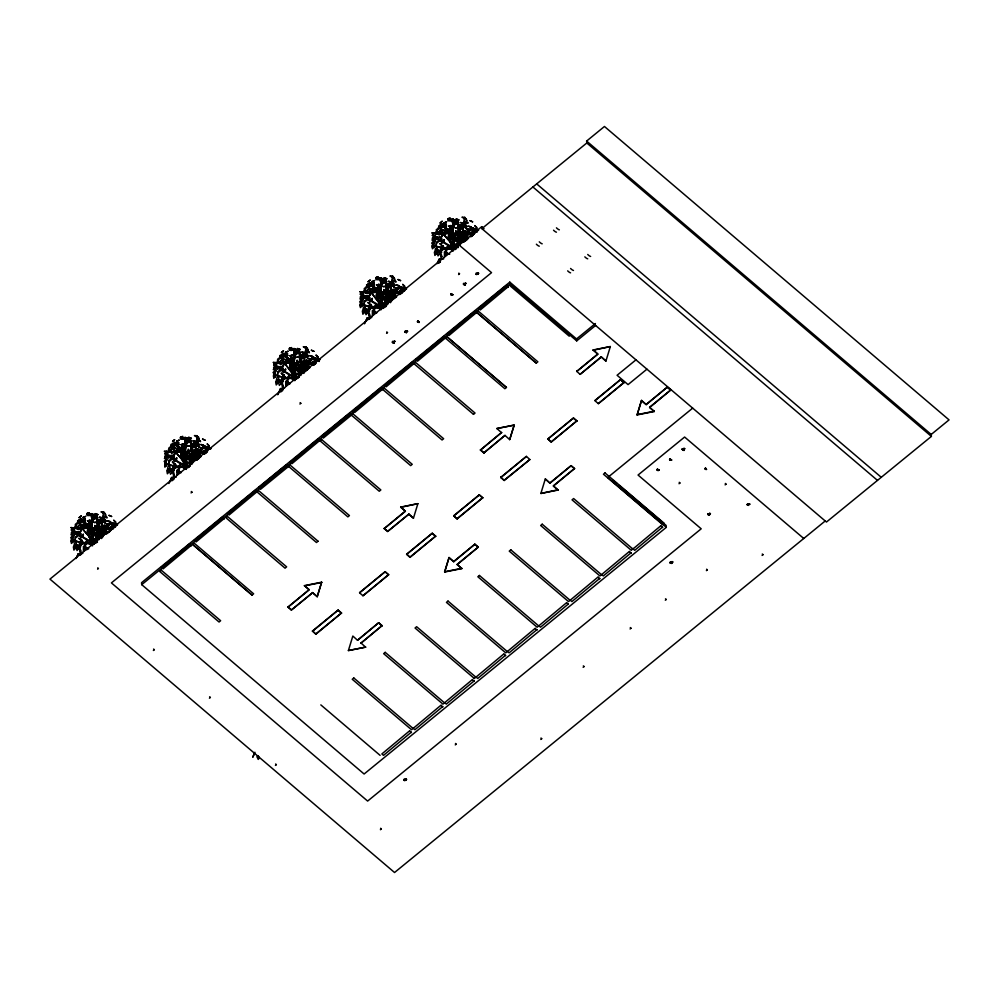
<?xml version="1.0" encoding="UTF-8"?>
<svg xmlns="http://www.w3.org/2000/svg" width="999" height="999" viewBox="0 0 999 999"><rect width="100%" height="100%" fill="white"/><g stroke="black" fill="none" stroke-linecap="round" stroke-linejoin="round"><path stroke-width="1.5" d="M96.816 542.494L96.965 537.949C78.496 506.006 98.889 534.84 96.753 542.507M190.347 464.685C190.622 457.23 172.377 429.92 190.447 461.65M299.138 377.347L299.288 372.814C280.819 340.859 301.211 369.705 299.076 377.372M385.776 306.631L385.926 302.085C367.47 270.142 387.849 298.976 385.714 306.643M457.967 243.294L457.817 247.827L457.929 243.232L451.348 230.719L457.929 243.232M190.222 466.208L190.409 461.588M92.395 521.253L92.245 522.577L96.016 514.435L92.395 521.253L91.658 530.369L92.383 521.166L90.984 513.973L92.358 521.528M185.864 444.867L185.127 454.07L185.864 444.867L184.453 437.674L185.826 445.229M294.717 356.119L294.568 357.43L298.339 349.3L294.717 356.119L293.981 365.222L294.705 356.019L293.306 348.826L294.68 356.381M381.318 285.664L379.945 278.109L381.318 285.664L380.619 294.505L381.343 285.302L384.99 278.571L381.218 286.713L381.356 285.402M453.359 226.86L451.985 219.305L453.359 226.86L452.659 235.702L453.384 226.511M99.051 539.71L99.326 536.813L106.456 529.795L110.277 521.54L106.231 529.458L98.913 536.525L98.551 539.31M192.52 463.411L192.795 460.514L199.925 453.496L203.759 445.242L199.7 453.159L192.382 460.227L191.845 464.398M301.373 374.563L301.648 371.665L308.778 364.66L312.6 356.393L308.554 364.31L301.236 371.391L300.687 375.562M388.012 303.846L388.286 300.949L395.417 293.931L399.25 285.677L395.192 293.594L387.874 300.662L387.337 304.832M460.052 245.055L460.327 242.145L467.445 235.14L471.278 226.873L467.22 234.79L459.915 241.87L459.552 244.643M102.148 523.663L103.609 513.673L102.148 523.663L103.721 535.339L102.885 536.126L101.861 523.638L105.782 514.935L101.861 523.638M195.629 447.365L197.09 437.375L195.629 447.365L197.19 459.041L196.353 459.827L195.329 447.34L199.251 438.636L195.329 447.34M304.47 358.516L305.931 348.526L304.47 358.516L306.044 370.192L305.207 370.991L304.183 358.491L308.104 349.787L304.183 358.491M391.121 287.799L392.582 277.809L391.121 287.799L392.682 299.475L391.845 300.262L390.821 287.774L394.742 279.071L390.821 287.774M463.149 228.996L464.61 219.018L463.149 228.996L464.722 240.672L463.886 241.471L462.862 228.971L466.783 220.267L462.862 228.971M102.76 536.55L103.234 534.015M196.229 460.252L196.703 457.717L198.551 458.766M305.082 371.416L305.557 368.868L307.405 369.917M391.72 300.687L392.195 298.152M463.761 241.895L464.235 239.36L466.083 240.397M92.62 545.741L90.447 541.121L92.707 544.705M292.595 376.885L292.769 375.974C291.209 371.216 293.306 380.444 294.942 380.594M312.55 592.757L317.207 596.728L321.653 582.205L304.458 585.626L309.153 589.86L287.974 607.142L291.371 610.039L312.55 592.757L291.371 610.039M317.207 596.728L321.653 582.205M348.389 650.561L365.584 647.14L348.389 650.561L352.834 636.038L357.53 640.272L378.671 622.739L357.53 640.272M408.778 514.21L413.449 518.181L417.882 503.658L400.686 507.08L405.382 511.313L384.215 528.596L387.612 531.493L408.778 514.21L387.612 531.493M474.9 544.18L478.296 547.077L457.13 564.36L461.825 568.593L444.63 572.015L449.063 557.492L453.758 561.725L474.9 544.18L453.733 561.463M444.63 572.015L449.063 557.492M514.123 425.112L496.928 428.534L514.123 425.112L509.677 439.635L504.994 435.389L483.841 452.934L504.994 435.389M509.677 439.635L514.148 425.374M571.141 465.634L574.537 468.531L553.359 485.814L558.054 490.047L540.859 493.469L545.304 478.946L549.987 483.179L571.141 465.634L549.962 482.917M601.248 357.105L580.082 374.388L601.223 356.843L605.918 361.076L610.352 346.553L593.156 349.975L597.852 354.22L576.685 371.491L597.827 353.958L593.156 349.975M667.369 387.088L670.766 389.972L649.6 407.255L654.295 411.501L637.1 414.922L641.533 400.387L646.228 404.632L667.369 387.088L646.203 404.37M637.1 414.922L641.533 400.387M86.713 527.097L83.192 517.245L86.713 527.097L92.707 536.176L94.356 543.793M180.195 450.799L176.661 440.946L180.195 450.799L186.176 459.877L187.837 467.507M289.036 361.95L285.514 352.11L289.036 361.95L295.03 371.029L296.678 378.658M375.674 291.233L372.152 281.381L375.674 291.233L381.668 300.312L383.329 307.942M447.714 232.43L444.193 222.59L447.714 232.43L453.696 241.521L455.357 249.138M75.999 558.541L78.147 554.12L76.211 558.279M168.931 483.504L171.616 477.822L169.68 481.98M277.772 394.655L280.469 388.986L277.884 394.518M364.96 322.677L367.108 318.256L364.523 323.801M437.537 262.625L439.148 259.465L437.212 263.624M254.895 752.247L252.735 757.254L254.67 753.096M93.044 543.881L94.256 541.633L95.704 543.381M186.526 467.582L187.725 465.334L189.186 467.082M295.367 378.733L296.578 376.486L298.039 378.234M382.018 308.017L383.216 305.769L384.677 307.517M454.046 249.213L455.257 246.965M100 533.478L96.99 538.786L99.975 532.642L106.631 525.586L100 533.478L99.975 532.642M193.469 457.18L190.472 462.487L193.444 456.356L200.112 449.288L193.469 457.18L193.444 456.356M302.322 368.331L299.313 373.638L302.297 367.507L308.966 360.452L302.322 368.331L302.297 367.507M388.961 297.615L385.951 302.922L388.936 296.79L395.604 289.722L388.961 297.615L388.936 296.79M461.001 238.823L457.992 244.131L460.976 237.987L467.632 230.931L461.001 238.823L460.976 237.987M101.486 538.561L103.022 536.55M303.808 373.426L305.294 370.904L309.94 367.62M390.459 302.697L391.933 300.187L396.578 296.903M178.022 473.451L179.483 471.004L178.222 468.893L176.761 470.541L177.597 472.477M88.536 542.807C67.657 543.793 90.797 541.221 92.457 545.254M182.005 466.508C161.139 467.495 184.266 464.922 185.939 468.956M290.859 377.659C269.98 378.658 293.119 376.086 294.78 380.119M377.497 306.943C356.618 307.929 379.757 305.357 381.431 309.39M449.538 248.139C428.658 249.138 451.798 246.566 453.459 250.599M86.863 549.75L88.486 547.939M108.816 532.23L114.173 527.172L112.038 529.195M204.283 454.12L206.219 452.135M313.137 365.272L315.06 363.286M399.775 294.555L403.146 291.308L399.925 294.343M470.841 236.738L472.777 234.765M199.038 456.006L199.975 455.057L198.539 453.296L197.552 453.808M307.892 367.17L308.828 366.208L307.392 364.448L306.393 364.96M476.024 229.733L477.297 231.893M204.433 453.908L207.655 450.874M313.286 365.072L316.496 362.025L312.724 365.409L313.973 364.548M470.891 236.563L475.174 232.517M105.557 528.596L110.177 524.25L104.296 528.508L107.942 527.522L99.55 530.094L99.463 531.168L105.32 528.159M199.026 452.297L203.646 447.952L197.765 452.21L201.411 451.223L193.032 453.796L192.944 454.87L198.789 451.86M307.879 363.449L312.5 359.103L306.618 363.361L310.264 362.375L301.873 364.96L301.785 366.034L307.642 363.012M394.518 292.732L399.138 288.386L393.256 292.645L396.903 291.658L388.524 294.243L388.436 295.304L394.28 292.295M466.545 233.928L471.178 229.583L465.297 233.841L468.943 232.854L460.551 235.439L460.464 236.513L466.321 233.491M112.65 528.771L116.608 525.087L112.462 528.733M207.105 451.548L203.871 454.258L206.98 451.523M402.597 291.983L405.569 289.223L400.399 293.781M475.624 232.268L477.609 230.432L471.403 235.889L472.652 235.027M102.148 521.291L92.183 530.919M195.617 444.992L185.664 454.62M304.47 356.156L294.505 365.771M391.108 285.427L381.156 295.055M463.149 226.636L453.184 236.251M84.378 543.606L72.915 540.322L84.74 543.306M177.847 467.307L166.383 464.023L178.222 467.008M286.701 378.471L275.237 375.174L287.075 378.171M373.339 307.742L361.875 304.458L373.713 307.442M445.379 248.951L433.916 245.654L445.741 248.651M484.053 228.721L481.693 226.698L49.95 579.108L394.543 872.514L825.087 521.078M931.393 436.401L586.813 142.982L586.625 141.059L604.457 126.486L949.05 419.892L931.205 434.465L931.393 436.401L826.46 522.04L481.88 228.634L481.693 226.698M481.88 228.634L586.813 142.982M97.615 569.218L98.426 568.556L97.802 567.782M191.084 492.919L191.895 492.257M299.937 404.071L300.749 403.409M386.576 333.354L387.387 332.692M458.616 274.563L459.428 273.888M595.604 325.462L576.71 340.884L576.523 338.948L509.79 282.13L141.533 582.717L141.721 584.652L364.111 774.013L666.308 527.347L666.121 525.412L619.255 485.514M190.971 545.616L163.099 568.843L161.463 567.444L189.323 544.218L190.384 544.705M223.976 518.681L196.104 541.908L194.455 540.496L222.327 517.27L223.376 517.769M256.98 491.745L229.108 514.972L227.46 513.561L255.332 490.334L256.381 490.834M258.816 487.487L286.725 464.71L287.787 465.197L288.424 466.558L260.514 489.335L258.816 487.487L259.877 487.987M319.78 440.484L291.908 463.711L290.259 462.3L318.132 439.073L319.18 439.572M321.616 436.226L349.538 413.449L350.587 413.936L351.223 415.297L323.314 438.074L322.128 436.251M382.58 389.223L354.707 412.45L353.059 411.039L380.931 387.812L381.993 388.311M413.986 363.586L386.113 386.813L384.465 385.414L412.337 362.187L413.386 362.674M445.379 337.962L417.52 361.188L415.871 359.777L443.731 336.551L444.792 337.05M476.785 312.325L448.913 335.552L447.265 334.153L475.137 310.926L476.186 311.413M508.179 286.701L480.319 309.927L478.671 308.516L506.543 285.289L507.592 285.789M161.463 567.444L189.835 544.23M194.455 540.496L222.839 517.295M227.46 513.561L255.831 490.359M258.866 487.937L286.725 464.71M290.259 462.3L318.631 439.098M321.666 436.675L350.037 413.474M353.059 411.039L381.443 387.837M384.465 385.414L412.837 362.212M415.871 359.777L444.243 336.576M447.265 334.153L475.636 310.951M478.671 308.516L507.042 285.314M141.721 584.652L509.977 284.066L509.79 282.13M192.795 544.605L194.355 543.306L253.634 593.806L252.073 595.079L192.795 544.58L252.048 595.117M321.566 439.473L319.992 440.784L379.27 491.246L380.844 489.947L321.566 439.498M447.165 336.95L445.604 338.261L504.882 388.723L506.443 387.425L447.165 336.95L506.456 387.462M476.998 312.625L478.571 311.326L537.862 361.825L536.276 363.099L476.998 312.625L536.276 363.099M153.371 650.486L154.196 649.825M318.057 541.246L258.766 490.734L257.193 492.045L316.471 542.507L318.044 541.233M473.476 414.36L475.037 413.049L415.771 362.587L414.198 363.886L473.476 414.335M576.523 338.948L595.416 323.539M287.974 607.142L309.128 589.597L304.458 585.626M384.215 528.596L405.357 511.051L400.686 507.08M480.444 450.049L501.585 432.505L480.444 450.049L483.841 452.934M209.428 698.214L210.252 697.552M635.976 359.84L617.082 375.262L628.059 384.603L646.94 369.18M312.487 631.018L338.124 610.089L341.521 612.986L315.909 634.178L312.487 631.018L315.909 634.178M359.565 592.594L385.202 571.665L388.623 574.825L362.987 595.754L359.59 592.857L385.202 571.665M406.63 554.17L432.267 533.241L435.664 536.138L410.065 557.33L406.63 554.17L410.065 557.33M453.708 515.746L479.345 494.817L482.742 497.714L457.13 518.906L453.708 515.746L457.13 518.906M500.786 477.322L526.423 456.393L529.845 459.552L504.208 480.482L500.786 477.322L504.208 480.482M547.864 438.898L573.488 417.982L576.885 420.866L551.286 442.058L547.864 438.898L551.286 442.058M594.929 400.474L620.566 379.558L623.988 382.704L598.351 403.633L594.954 400.736L620.566 379.558M312.512 631.281L338.124 610.089M406.655 554.433L432.267 533.241M453.733 516.008L479.345 494.817M500.811 477.584L526.423 456.393M547.889 439.16L573.488 417.982M315.884 633.915L341.521 612.986M388.599 574.562L362.987 595.754M410.027 557.067L435.664 536.138M457.105 518.643L482.742 497.714M504.183 480.219L529.845 459.552M551.261 441.795L576.885 420.866M623.963 382.442L598.351 403.633M382.068 625.624L360.926 643.169L382.068 625.624L378.671 622.739M461.825 568.593L457.155 564.622L478.296 547.077M558.054 490.047L553.384 486.076L574.537 468.531M654.295 411.501L649.625 407.517L670.766 389.972M692.682 408.129L607.742 477.472L666.308 527.347M275.437 765.421L276.248 764.759M679.033 483.741L679.844 483.079M411.388 732.13L383.516 755.356L381.868 753.945L409.74 730.719M442.782 706.493L414.91 729.72L413.274 728.321L441.133 705.094M474.188 680.868L446.316 704.095L444.667 702.684L472.539 679.457M474.325 678.483L475.886 677.172L416.62 626.71L415.047 628.009L474.325 678.458M505.581 655.232L477.722 678.458L476.073 677.06L503.933 653.833M536.987 629.607L509.115 652.834L507.467 651.423L535.339 628.196M568.381 603.97L540.521 627.197L538.873 625.799L566.745 602.572M599.787 578.346L571.915 601.573L570.279 600.162L598.139 576.935M631.193 552.709L603.321 575.936L601.673 574.537L629.545 551.311M632.904 549.05L573.626 498.551L572.052 499.862L631.331 550.337L633.029 548.463M660.938 525.674L633.079 548.901L634.727 550.312L662.587 527.085M725.124 484.877L725.936 484.215M455.269 744.904L456.093 744.243M380.394 829.719L381.206 829.058M583.154 667.307L583.965 666.645M630.107 628.983L630.918 628.309M665.322 600.237L666.133 599.575M706.393 570.641L707.205 569.979M762.1 555.444L762.911 554.782M540.809 739.46L541.62 738.798M453.696 241.521L452.947 235.926L450.012 226.948L455.694 248.714M381.668 300.312L380.906 294.717L377.972 285.739L383.653 307.505M295.03 371.029L294.268 365.447L291.333 356.468L297.015 378.221M186.176 459.877L185.427 454.283L182.48 445.304L188.162 467.07M92.707 536.176L91.945 530.581L89.011 521.603L94.693 543.369M465.172 241.021L467.482 239.285M305.332 371.391L307.655 369.667M196.478 460.239L198.801 458.516M106.481 533.953L109.965 531.356M440.297 261.788L438.261 263.224L440.459 261.775M280.607 392.02L282.642 390.584M171.753 480.869L173.789 479.433M368.881 319.405L369.867 318.706M282.242 390.122L283.229 389.423M173.389 478.971L174.388 478.271M79.92 555.269L80.907 554.57M468.618 238.099L464.023 241.895M470.941 236.463L473.264 234.827M313.424 365.159L315.759 363.524M201.086 456.468L196.491 460.252M106.456 533.578L109.94 531.131M315.534 359.827L314.523 360.364L316.283 362.15M206.681 448.676L205.669 449.213L207.43 450.999M206.756 452.46L204.345 453.496L202.497 451.785L204.171 450.674L205.894 451.873M473.763 232.779L474.463 232.492M401.723 291.583L402.435 291.296M315.085 362.3L315.784 362.013M206.244 451.148L206.943 450.861M112.762 527.447L113.461 527.16M593.181 350.237L610.352 346.553M637.062 414.647L654.258 411.226M400.711 507.342L417.882 503.658M558.029 489.785L540.859 493.469M304.483 585.889L321.678 582.467M444.605 571.753L461.8 568.331M443.793 234.715L450.124 241.87L443.256 233.828L431.78 232.917L443.793 234.715L438.598 225.924L444.043 234.665M383.216 308.404L371.216 292.62L359.752 291.72L372.003 293.469L383.154 307.779M296.566 379.121L284.578 363.349L273.114 362.437L285.364 364.185L296.503 378.496M176.274 453.071L182.605 460.239L175.724 452.185L164.261 451.286L176.274 453.071L171.066 444.293L176.511 453.034M82.792 529.37L89.136 536.538L82.255 528.483L70.792 527.584L82.792 529.37L77.597 520.591L83.042 529.32M443.294 258.504L438.961 259.166L443.793 258.791M371.266 317.295L366.92 317.969L371.753 317.582M284.615 388.012L280.282 388.686L283.616 388.524M82.293 553.159L77.959 553.833L82.792 553.446M174.763 477.372L171.441 477.534L176.261 477.147M444.667 248.177L449.8 248.863L445.117 248.651L439.96 243.681L445.117 248.651M372.627 306.98L377.772 307.667L373.077 307.455L367.919 302.485L373.077 307.455M285.989 377.697L291.134 378.384L286.438 378.171L281.281 373.201L286.438 378.171M177.148 466.545L182.28 467.232L177.585 467.02L172.427 462.05L177.585 467.02M83.666 542.844L88.811 543.518L84.116 543.319L78.958 538.349L84.116 543.319M478.621 308.079L479.682 308.566M447.227 333.703L448.276 334.203M415.821 359.34L416.883 359.827M353.022 410.601L354.071 411.089M290.222 461.863L291.271 462.35M227.422 513.124L228.471 513.611M194.418 540.059L195.467 540.546M161.413 566.995L162.475 567.482M446.316 253.808L448.651 254.32M374.275 312.6L376.623 313.112M287.637 383.316L289.985 383.841M178.784 472.165L181.131 472.677M87.662 548.975L84.141 548.201L83.941 547.39L88.774 548.738M449.775 254.071L444.942 252.722L445.142 253.546M376.536 312.537L372.914 311.526L373.102 312.35M289.897 383.254L286.263 382.242L286.463 383.067M181.044 472.102L177.422 471.091L177.61 471.915M364.56 296.865L379.258 305.232L379.096 306.206L364.46 296.965M75.599 532.729L90.285 541.096L90.122 542.07L75.499 532.829M399.775 294.38L397.452 293.019L399.538 294.293M110.814 530.244L108.491 528.883L110.577 530.144M117.557 524.9L115.097 523.314L114.448 523.976L116.396 525.437M474.275 234.103L471.703 232.317L470.017 233.416L471.865 235.127M113.274 528.758L110.702 526.972L109.016 528.084L110.864 529.795M449.363 248.389L453.034 250.999M377.322 307.18L381.006 309.79M290.684 377.909L294.355 380.507M181.83 466.745L185.514 469.355M88.362 543.044L92.033 545.654M586.625 141.059L931.205 434.465M536.688 183.891L881.28 477.31M532.904 186.988L877.484 480.394M667.394 387.35L670.791 390.247M601.223 356.843L605.918 361.076M509.977 284.066L576.71 340.884M509.977 285.714L569.268 336.201M620.591 379.82L623.988 382.704M459.178 245.08L491.533 272.64L111.413 582.904L367.632 801.073L701.198 528.808L638.049 475.037L684.615 437.038L803.758 538.486M508.229 287.138L506.543 285.289M641.558 400.661L646.228 404.632M725.311 483.441L726.073 484.103M576.66 371.228L580.082 374.388M458.803 273.127L459.565 273.776M679.22 482.305L679.994 482.954M762.287 554.008L763.061 554.657M476.823 312.774L475.137 310.926M573.526 418.244L576.923 421.128M613.398 480.531L616.92 483.516M445.429 338.399L443.731 336.551M660.988 526.123L662.637 527.522M706.58 569.205L707.342 569.855M571.166 465.896L574.562 468.793M386.763 331.918L387.537 332.567M496.928 428.534L501.623 432.767M414.023 364.036L412.337 362.187M549.987 483.179L545.304 478.946M629.582 551.76L631.231 553.159M665.509 598.801L666.283 599.462M480.419 449.787L483.816 452.672M382.629 389.66L380.931 387.812M598.189 577.385L599.837 578.783M479.37 495.092L482.767 497.977M630.294 627.547L631.068 628.196M351.223 415.297L349.538 413.449M566.783 603.021L568.431 604.42M474.925 544.443L478.321 547.34M300.125 402.634L300.886 403.296M432.292 533.516L435.689 536.401M408.753 513.948L413.449 518.181M319.817 440.921L318.132 439.073M583.341 665.871L584.115 666.52M535.389 628.646L537.025 630.044M449.088 557.754L453.758 561.725M384.19 528.334L387.587 531.218M286.775 465.147L288.424 466.558M503.983 654.283L505.631 655.681M385.227 571.94L388.623 574.825M257.018 492.182L255.332 490.334M540.996 738.024L541.77 738.686M472.577 679.907L474.225 681.306M378.696 623.001L382.093 625.886M338.149 610.352L341.546 613.249M312.525 592.494L317.183 596.465M224.013 519.118L222.327 517.27M191.271 491.483L192.045 492.132M441.183 705.544L442.832 706.942M360.901 642.906L365.584 647.14M455.469 743.468L456.231 744.13M287.949 606.88L291.346 609.777M409.777 731.168L411.426 732.567M191.021 546.053L189.323 544.218M320.829 704.894L380.119 755.381M380.582 828.283L381.343 828.933M153.571 649.05L154.333 649.7M209.615 696.778L210.389 697.427M275.624 763.985L276.386 764.647M476.535 232.317L474.213 230.319L473.189 230.856L474.962 232.63M404.495 291.109L402.172 289.111L401.161 289.648L402.922 291.433M115.534 526.972L113.212 524.975L112.2 525.511L113.961 527.297M319.205 361.463L317.345 359.253L318.619 361.401M456.393 248.614L450.986 241.721L455.956 248.863M384.353 307.417L378.958 300.512L383.916 307.667M297.714 378.134L292.307 371.228L297.277 378.384M188.873 466.983L183.466 460.077L188.424 467.232M95.392 543.281L89.985 536.376L94.143 542.395M455.244 249.6L450.087 242.307L449.725 227.372L450 241.808L455.182 248.988M187.662 467.345L182.517 460.164L182.205 445.729L182.53 460.676L187.725 467.969M94.243 544.268L89.086 536.962L88.724 522.027L89.011 536.463L94.181 543.643M447.802 232.143L453.933 241.333M375.774 290.934L381.893 300.137M289.136 361.65L295.254 370.854M186.413 459.702L174.425 442.008L180.507 451.136M92.932 536.001L80.944 518.306L87.038 527.435M457.954 247.203L455.819 243.918L456.506 243.694L457.829 246.179M385.926 305.994L383.791 302.709L384.465 302.485L385.789 304.97M299.275 376.71L297.153 373.439L297.827 373.201L299.151 375.686M190.434 465.559L188.299 462.275L188.973 462.05L190.297 464.535M96.953 541.858L94.83 538.573L95.504 538.349L97.49 542.082M452.822 249.825L451.223 247.327L450.961 244.767L451.261 247.365L451.486 246.491L453.708 250.05M380.781 308.629L379.183 306.131L378.933 303.559L379.233 306.169L379.458 305.294L381.68 308.841M183.691 465.696L186.089 469.443M292.769 375.974L295.03 379.57M186.189 468.406L183.916 464.822L183.741 465.734L183.441 463.124L183.966 464.86M372.003 293.469L366.558 284.727L371.765 293.506M285.364 364.185L279.92 355.444L285.115 364.223M447.003 252.647L445.741 250.524L444.28 252.185L445.129 254.121M467.27 236.401L466.071 233.454L464.473 233.491L465.172 235.976M394.842 294.218L394.043 292.257L392.432 292.295L393.131 294.78M308.591 365.921L307.392 362.974L305.794 363.012L306.493 365.497M199.75 454.757L198.551 451.823L196.94 451.86L197.64 454.345M90.497 541.158L89.96 539.423L90.272 542.032M378.022 301.111L377.684 286.164L377.972 300.612M291.383 371.828L291.046 356.88L291.333 371.328M570.579 272.827A5.107 1.786 50.8 0 1 567.669 270.854M573.488 270.454A5.107 1.786 50.8 0 1 570.579 268.469M539.285 246.179A5.107 1.786 50.8 0 1 536.376 244.206M542.195 243.806A5.107 1.786 50.8 0 1 539.285 241.833M590.634 256.443A5.107 1.786 50.8 0 1 587.724 254.47M587.724 258.816A5.107 1.786 50.8 0 1 584.827 256.843M559.34 229.807A5.107 1.786 50.8 0 1 556.443 227.822M556.443 232.18A5.107 1.786 50.8 0 1 553.533 230.207M72.777 538.111L72.752 540.646L71.229 541.87L71.491 538.661L72.777 538.111M166.246 461.813L166.234 464.348L164.698 465.571L164.972 462.362L166.246 461.813M275.1 372.964L275.075 375.499L273.551 376.723L273.813 373.514L275.1 372.964M361.738 302.247L361.713 304.782L360.189 306.006L360.464 302.797L361.738 302.247M433.778 243.444L433.753 245.979L432.23 247.203L432.492 243.993L433.778 243.444M109.703 521.391L109.69 522.065L107.355 520.729L109.703 521.391M203.184 445.092L203.159 445.779L200.836 444.43L203.184 445.092M312.025 356.243L312.013 356.93L309.678 355.582L312.025 356.243M398.663 285.527L398.651 286.214L396.316 284.865L398.663 285.527M470.704 226.736L470.691 227.41L468.356 226.074L470.704 226.736M84.116 526.298L84.078 527.147L82.118 527.984L81.718 527.147L84.116 526.298M177.585 450L177.56 450.849L175.599 451.685L175.2 450.849L177.585 450M286.438 361.151L286.401 362.013L284.44 362.837L284.041 362L286.438 361.151M373.077 290.434L373.039 291.283L371.079 292.12L370.679 291.283L373.077 290.434M445.117 231.631L445.079 232.492L443.119 233.316L442.719 232.492L445.117 231.631M87.575 530.144L87.413 533.391L89.186 531.955L89.086 529.408L87.575 530.144M181.056 453.846L180.894 457.105L182.655 455.656L182.555 453.109L181.056 453.846M289.897 364.997L289.735 368.256L291.508 366.808L291.408 364.273L289.897 364.997M376.548 294.28L376.386 297.54L378.146 296.091L378.047 293.544L376.548 294.28M448.576 235.477L448.414 238.736L450.187 237.287L450.087 234.753L448.576 235.477M659.278 469.867L658.378 470.429L659.278 469.867M672.389 562.612L671.49 563.174L672.389 562.612M710.002 514.335L709.115 514.897L710.002 514.335M98.027 528.071L97.84 531.293L95.517 529.445L96.054 526.948L98.027 528.071M191.496 451.773L191.321 454.995L188.998 453.146L189.523 450.661L191.496 451.773M300.349 362.924L300.162 366.146L297.839 364.298L298.376 361.813L300.349 362.924M386.988 292.207L386.8 295.429L384.49 293.581L385.015 291.096L386.988 292.207M459.028 233.416L458.841 236.626L456.518 234.79L457.055 232.292L459.028 233.416M75.437 537.425L75.175 540.709L75.437 537.425M168.918 461.126L168.656 464.423L168.918 461.126M277.759 372.277L277.497 375.574L277.759 372.277M364.41 301.561L364.136 304.857L364.41 301.561M436.438 242.757L436.176 246.054L436.438 242.757M80.919 542.357L80.757 544.892L79.108 546.353L79.57 543.106L80.919 542.357M174.4 466.058L174.226 468.593L172.59 470.054L173.052 466.808L174.4 466.058M283.241 377.21L283.079 379.745L281.431 381.206L281.893 377.959L283.241 377.21M369.892 306.493L369.717 309.028L368.082 310.489L368.544 307.242L369.892 306.493M441.92 247.702L441.758 250.225L440.109 251.698L440.571 248.451L441.92 247.702M76.349 542.182L76.149 544.705L73.938 546.116L74.525 542.894L76.349 542.182M169.818 465.884L169.63 468.406L167.42 469.817L167.994 466.595L169.818 465.884M278.671 377.035L278.471 379.558L276.261 380.981L276.848 377.747L278.671 377.035M365.309 306.318L365.122 308.841L362.899 310.252L363.486 307.03L365.309 306.318M437.35 247.527L437.15 250.05L434.94 251.461L435.527 248.239L437.35 247.527M99.925 531.943L99.85 532.804L102.41 526.698L99.925 531.943M193.406 455.644L193.331 456.506L195.879 450.399L193.406 455.644M302.247 366.795L302.173 367.657L304.732 361.551L302.247 366.795M388.886 296.079L388.823 296.94L391.371 290.834L388.886 296.079M460.926 237.287L460.851 238.137L463.411 232.03L460.926 237.287M185.864 444.967L185.727 446.278L189.498 438.136L185.864 444.967M453.396 226.598L453.246 227.922L457.018 219.78L453.396 226.598M76.124 525.624L75.762 528.109L74.413 529.045L75.062 525.936L76.124 525.624M169.605 449.325L169.243 451.81L167.882 452.747L168.531 449.637L169.605 449.325M278.446 360.477L278.084 362.962L276.735 363.898L277.385 360.789L278.446 360.477M365.097 289.76L364.722 292.245L363.374 293.182L364.023 290.072L365.097 289.76M437.125 230.956L436.763 233.454L435.414 234.378L436.063 231.268L437.125 230.956M94.443 527.297L93.681 532.217L94.443 527.297M187.912 450.999L187.163 455.919L187.912 450.999M296.765 362.15L296.004 367.083L296.765 362.15M383.404 291.433L382.642 296.353L383.404 291.433M455.444 232.63L454.682 237.562L455.444 232.63M83.342 534.315L82.979 536.5L80.519 538.224L81.344 535.339L83.342 534.315M176.811 458.017L176.448 460.202L174.001 461.925L174.813 459.041L176.811 458.017M285.664 369.168L285.302 371.366L282.842 373.077L283.666 370.192L285.664 369.168M372.302 298.451L371.94 300.637L369.48 302.36L370.304 299.475L372.302 298.451M444.343 239.648L443.981 241.845L441.521 243.556L442.345 240.672L444.343 239.648M183.766 464.797L183.604 465.771L167.745 455.669L183.766 464.797M292.607 375.949L292.445 376.923L276.586 366.82L292.607 375.949M451.286 246.441L451.123 247.402L435.264 237.312L451.286 246.441M393.119 342.532L393.718 342.882L393.119 342.532M405.669 332.292C407.392 332.917 404.096 331.893 405.681 332.367M418.206 322.053L418.793 322.415L418.206 322.053M451.623 294.78L452.984 294.73L451.623 294.78M464.16 284.553C465.884 285.177 462.587 284.153 464.173 284.628M476.698 274.313L478.059 274.25L476.698 274.313M404.645 780.356L406.006 780.294L404.645 780.356M657.754 470.304C659.477 470.929 656.193 469.905 657.767 470.379M670.292 460.064L671.665 460.015L670.292 460.064M682.841 449.837C684.565 450.462 681.268 449.438 682.854 449.912M670.866 563.061L671.453 563.424L670.866 563.061M705.731 469.33C708.403 469.63 704.77 469.18 705.756 469.405M708.491 514.785C710.214 515.409 706.917 514.385 708.503 514.86M747.889 505.232C750.561 505.531 746.927 505.082 747.914 505.307M89.485 514.71L89.323 515.609L87.125 515.447L86.826 514.348L89.485 514.71M182.954 438.424L182.805 439.31L180.607 439.148L180.295 438.049L182.954 438.424M291.808 349.575L291.646 350.462L289.448 350.299L289.148 349.2L291.808 349.575M378.446 278.858L378.284 279.745L376.099 279.583L375.786 278.484L378.446 278.858M450.487 220.055L450.324 220.954L448.126 220.779L447.814 219.68L450.487 220.055M81.918 540.347L81.344 543.319L81.918 540.347M175.387 464.048L174.825 467.02L175.387 464.048M284.24 375.199L283.666 378.171L284.24 375.199M370.879 304.483L370.317 307.455L370.879 304.483M442.919 245.679L442.345 248.651L442.919 245.679M80.532 524.113L78.521 525.786L80.532 524.113M174.001 447.814L171.453 449.6L170.167 452.335L171.753 448.926L174.001 447.814M282.854 358.978L280.844 360.639L282.854 358.978M369.493 288.249L367.482 289.922L369.493 288.249M441.521 229.458L439.523 231.131L441.521 229.458M99.313 535.414L99.076 536.513L98.938 530.232L99.313 535.414M192.782 459.115L192.545 460.214L192.42 453.933L192.782 459.115M301.636 370.267L301.398 371.366L301.261 365.085L301.636 370.267M388.274 299.55L388.037 300.649L387.899 294.368L388.274 299.55M460.314 240.747L460.077 241.845L459.94 235.564L460.314 240.747M81.131 515.971L79.133 517.644L81.131 515.971M174.6 439.672L172.602 441.346L174.6 439.672M283.454 350.824L281.456 352.497L283.454 350.824M370.092 280.107L368.094 281.78L370.092 280.107M442.132 221.303L440.122 222.977L442.132 221.303M98.277 534.652L97.427 537.662L95.504 535.152L96.541 532.942L98.277 534.652M191.746 458.354L190.896 461.363L188.973 458.853L190.022 456.643L191.746 458.354L188.923 458.429L191.758 458.229M300.599 369.505L299.75 372.515L297.827 370.005L298.863 367.794L300.599 369.505M387.237 298.788L386.388 301.798L384.465 299.288L385.514 297.078L387.237 298.788M459.278 239.985L458.429 242.994L456.506 240.484L457.542 238.274L459.278 239.985L456.456 240.06L459.278 239.86M81.294 530.544L79.495 533.616L80.494 530.669L81.294 530.544M174.775 454.258L172.977 457.317L173.963 454.37L174.775 454.258M283.616 365.409L281.818 368.481L282.817 365.522L283.616 365.409M370.267 294.693L368.456 297.752L369.455 294.805L370.267 294.693M442.295 235.889L440.497 238.961L441.496 236.014L442.295 235.889M77.26 544.767L76.511 547.152L74.151 548.051L75.412 545.067L77.26 544.767M170.742 468.469L169.992 470.854L167.632 471.753L168.893 468.768L170.742 468.469M279.583 379.632L278.833 382.005L276.473 382.904L277.734 379.932L279.583 379.632M366.221 308.903L365.484 311.288L363.124 312.188L364.385 309.203L366.221 308.903M438.261 250.112L437.512 252.497L435.152 253.384L436.413 250.412L438.261 250.112M80.769 533.553L79.883 536.326L79.296 535.514L80.12 533.291L80.769 533.553M103.109 521.191L105.207 523.026L103.109 521.191M174.251 457.255L173.351 460.039L172.765 459.215L173.601 456.993L174.251 457.255M196.591 444.892L198.676 446.74L196.591 444.892M283.092 368.406L282.205 371.191L281.618 370.379L282.442 368.144L283.092 368.406M305.432 356.056L307.53 357.892L305.432 356.056M369.742 297.69L368.843 300.474L368.256 299.65L369.093 297.427L369.742 297.69M392.07 285.327L394.168 287.175L392.07 285.327M441.77 238.886L440.884 241.671L440.297 240.859L441.121 238.636L441.77 238.886M464.11 226.536L466.196 228.371L464.11 226.536M394.23 341.059L395.055 341.458L394.23 341.059M406.768 330.831L407.592 331.218L406.768 330.831M465.259 283.079L466.083 283.479L465.259 283.079M477.797 272.839L478.621 273.239L477.797 272.839M405.756 778.895L406.568 779.295L405.756 778.895M683.94 448.364L684.765 448.763L683.94 448.364M671.965 561.588L672.789 561.987L671.965 561.588M709.59 513.311L710.414 513.711L709.59 513.311M749 503.758L749.824 504.158L749 503.758M91.321 527.996L90.547 530.369L89.198 531.031L90.322 528.109L91.321 527.996M184.79 451.698L184.028 454.07L182.667 454.732L183.804 451.81L184.79 451.698M293.644 362.862L292.869 365.234L291.521 365.896L292.645 362.962L293.644 362.862M380.282 292.133L379.52 294.505L378.159 295.167L379.283 292.245L380.282 292.133M452.322 233.341L451.548 235.714L450.187 236.376L451.323 233.441L452.322 233.341M112.05 522.714L111.801 523.439L113.849 524.562L114.535 523.888L112.05 522.714M205.519 446.416L205.282 447.14L207.317 448.264L208.004 447.589L205.519 446.416M314.373 357.58L314.123 358.291L316.171 359.415L316.858 358.753L314.373 357.58M401.011 286.85L400.761 287.575L402.809 288.699L403.496 288.024L401.011 286.85M473.051 228.059L472.802 228.771L474.85 229.895L476.098 228.659L478.558 230.232L477.397 230.781L473.051 228.059M74.151 529.994L73.314 532.367L71.254 533.104L72.577 530.169L74.151 529.994M167.632 453.696L166.796 456.068L164.735 456.805L166.059 453.871L167.632 453.696M276.473 364.86L275.637 367.22L273.576 367.957L274.9 365.035L276.473 364.86M363.112 294.131L362.275 296.503L360.227 297.24L361.538 294.305L363.112 294.131M435.152 235.339L434.315 237.7L432.255 238.449L433.578 235.514L435.152 235.339M95.517 532.966L94.443 535.914L92.695 533.329L93.906 531.193L95.517 532.966M188.986 456.68L187.924 459.615L186.176 457.03L187.375 454.895L188.986 456.68M297.839 367.832L296.765 370.766L295.017 368.194L296.228 366.059L297.839 367.832M384.478 297.115L383.404 300.05L381.668 297.465L382.867 295.329L384.478 297.115M456.518 238.311L455.444 241.258L453.696 238.674L454.907 236.538L456.518 238.311M87.562 525.237L85.315 528.496L86.576 525.549L87.562 525.237M181.031 448.938L178.796 452.197L180.045 449.25L181.031 448.938M289.885 360.102L287.65 363.349L288.898 360.414L289.885 360.102M376.523 289.373L374.288 292.632L375.537 289.685L376.523 289.373M448.563 230.582L446.316 233.828L447.564 230.894L448.563 230.582M93.082 516.883L88.824 527.809L93.082 516.883M186.551 440.584L182.293 451.511L186.551 440.584M295.404 351.735L291.146 362.674L295.404 351.735M382.043 281.019L377.784 291.945L382.043 281.019M454.083 222.215L449.812 233.154L454.083 222.215M80.619 522.065L80.382 522.677L82.755 521.366L80.619 522.065M174.088 445.766L173.851 446.378L176.236 445.079L174.088 445.766M282.942 356.918L282.705 357.53L285.077 356.231L282.942 356.918M369.58 286.201L369.343 286.813L371.715 285.514L369.58 286.201M441.62 227.41L441.383 228.009L443.756 226.711L441.62 227.41M78.484 525.924L76.686 528.621L78.484 525.924M280.806 360.776L279.008 363.486L280.806 360.776M367.445 290.06L365.646 292.769L367.445 290.06M439.485 231.256L437.687 233.966L439.485 231.256M392.694 341.421L392.407 342.058L392.694 341.421M405.232 331.181L404.945 331.83L405.232 331.181M417.769 320.941L417.482 321.591L417.769 320.941M451.186 293.669L450.899 294.318L451.186 293.669M463.723 283.441L463.436 284.078L463.723 283.441M476.261 273.202C476.96 273.788 477.41 273.526 476.261 273.202M404.22 779.245L403.921 779.894L404.22 779.245M657.33 469.193L657.042 469.842L657.33 469.193M669.867 458.966L669.58 459.602L669.867 458.966M682.404 448.726L682.117 449.375L682.404 448.726M705.306 468.219L705.019 468.868L705.306 468.219M670.429 561.95L670.142 562.599L670.429 561.95M708.054 513.673L707.767 514.31L708.054 513.673M747.464 504.12L747.177 504.77L747.464 504.12M83.629 520.716L85.202 518.781L83.629 520.716M177.11 444.418L178.671 442.482L177.11 444.418M285.951 355.569L287.525 353.634L285.951 355.569M372.59 284.852L374.163 282.917L372.59 284.852M444.63 226.049L446.203 224.113L444.63 226.049M92.907 538.249L91.546 540.859L90.297 537.849L91.671 536.063L92.907 538.249M186.388 461.95L185.027 464.56L183.766 461.55L185.152 459.765L186.388 461.95M295.229 373.102L293.868 375.711L292.62 372.702L293.993 370.929L295.229 373.102M381.88 302.385L380.519 304.995L379.258 301.985L380.644 300.2L381.88 302.385M453.908 243.594L452.547 246.191L451.298 243.182L452.672 241.408L453.908 243.594M114.997 523.251L114.623 523.951L116.633 525.199L117.47 524.575L114.997 523.251M208.466 446.953L208.092 447.652L210.115 448.901L210.951 448.289L208.466 446.953M317.32 358.117L316.945 358.803L318.956 360.052L319.792 359.44L317.32 358.117M403.958 287.387L403.584 288.087L405.594 289.335L406.443 288.723L403.958 287.387M475.986 228.596L475.624 229.295L477.634 230.532L478.471 229.92L475.986 228.596M104.371 519.205L105.619 521.565L106.356 521.141L104.371 519.205M110.502 522.252L109.615 523.776L111.763 524.8L113.249 523.126L110.502 522.252M197.852 442.907L199.088 445.267L199.825 444.855L197.852 442.907M203.983 445.954L203.097 447.477L205.245 448.501L206.731 446.828L203.983 445.954M306.693 354.071L307.942 356.431L308.679 356.006L306.693 354.071M312.824 357.105L311.938 358.629L314.086 359.652L315.572 357.979L312.824 357.105M393.344 283.341L394.58 285.702L395.317 285.289L393.344 283.341M399.463 286.388L398.589 287.912L400.736 288.936L402.222 287.262L399.463 286.388M465.372 224.55L466.608 226.91L467.357 226.486L465.372 224.55M471.503 227.597L470.616 229.121L472.764 230.145L474.25 228.471L471.503 227.597M89.735 530.132L88.424 532.355L87.238 531.243L88.499 529.532L89.735 530.132M183.204 453.833L181.893 456.056L180.707 454.945L181.968 453.234L183.204 453.833M292.058 364.985L290.746 367.207L289.56 366.109L290.821 364.385L292.058 364.985M378.696 294.268L377.385 296.491L376.198 295.379L377.46 293.669L378.696 294.268M450.736 235.477L449.425 237.687L448.239 236.588L449.5 234.865L450.736 235.477M86.001 547.302L84.553 549.75L83.279 546.84L84.74 545.179L86.001 547.302M288.324 382.155L286.875 384.603L285.602 381.693L287.063 380.045L288.324 382.155M374.962 311.438L373.514 313.886L372.24 310.976L373.701 309.328L374.962 311.438M73.027 527.684L71.329 530.032L73.027 527.684M166.496 451.386L164.81 453.746L166.496 451.386M275.349 362.55L273.651 364.897L275.349 362.55M361.988 291.82L360.289 294.181L361.988 291.82M434.028 233.029L432.33 235.377L434.028 233.029M101.436 533.491L98.501 538.099L94.805 525.449L98.564 538.049L98.114 536.975L101.436 533.491M194.917 457.192L191.97 461.8L188.274 449.15L192.033 461.75L191.583 460.676L194.917 457.192M303.758 368.344L300.824 372.952L300.437 371.828L303.758 368.344M390.397 297.627L387.462 302.235L387.075 301.111L390.397 297.627M462.437 238.823L459.49 243.431L459.103 242.307L462.437 238.823M78.684 531.568L77.435 533.491L74.925 534.29L76.811 531.868L78.684 531.568M172.165 455.269L170.916 457.192L168.394 457.992L170.292 455.569L172.165 455.269M281.019 366.421L279.757 368.344L277.247 369.143L279.133 366.733L281.019 366.421M367.657 295.704L366.396 297.627L363.886 298.426L365.784 296.016L367.657 295.704M439.685 236.9L438.436 238.823L435.926 239.635L437.812 237.213L439.685 236.9M73.976 532.579L72.615 534.615L70.966 534.765L72.852 532.317L73.976 532.579M80.182 524.5L79.608 525.362L82.218 524.425L80.182 524.5M80.844 551.148L80.107 552.26L79.495 549.213L80.232 548.738L80.844 551.148M167.457 456.281L166.084 458.316L164.448 458.466L166.333 456.019L167.457 456.281M173.664 448.201L173.077 449.063L175.699 448.126L173.664 448.201M174.326 474.862L173.576 475.961L172.977 472.914L173.714 472.452L174.326 474.862M276.298 367.445L274.937 369.468L273.289 369.618L275.175 367.182L276.298 367.445M282.505 359.353L281.93 360.227L284.54 359.278L282.505 359.353M283.167 386.014L282.43 387.113L281.818 384.078L282.555 383.604L283.167 386.014M362.937 296.715L361.576 298.751L359.94 298.901L361.825 296.453L362.937 296.715M369.155 288.636L368.569 289.498L371.178 288.561L369.155 288.636M369.817 315.297L369.068 316.396L368.456 313.349L369.205 312.887L369.817 315.297M434.977 237.924L433.616 239.947L431.968 240.097L433.853 237.662L434.977 237.924M441.183 229.832L440.596 230.707L443.219 229.77L441.183 229.832M441.845 256.493L441.108 257.605L440.497 254.558L441.233 254.083L441.845 256.493M74.088 535.651L72.69 537.674L70.692 537.799L72.677 535.377L74.088 535.651M167.557 459.365L166.159 461.376L164.173 461.501L166.146 459.078L167.557 459.365M276.411 370.517L275.012 372.54L273.014 372.664L275 370.229L276.411 370.517M363.049 299.8L361.65 301.81L359.652 301.935L361.638 299.513L363.049 299.8M435.089 240.996L433.691 243.019L431.693 243.144L433.678 240.722L435.089 240.996M259.353 757.816L258.242 759.44L256.943 756.755L258.117 755.781L259.353 757.816M107.068 529.008L106.456 529.895L115.822 524.225L107.068 529.008M200.549 452.709L199.937 453.596L209.291 447.927L200.549 452.709M309.39 363.873L308.778 364.747L318.144 359.078L309.39 363.873M396.041 293.144L395.429 294.031L404.782 288.361L396.041 293.144M468.069 234.353L467.457 235.227L476.823 229.558L468.069 234.353M393.144 342.607L392.507 342.557L393.144 342.607M418.219 322.128L417.582 322.078L418.219 322.128M451.635 294.855L450.999 294.805L451.635 294.855M476.71 274.388L476.086 274.338L476.71 274.388M404.657 780.431L404.033 780.381L404.657 780.431M670.317 460.152L669.68 460.102L670.317 460.152M670.878 563.136L670.254 563.086L670.878 563.136M80.357 527.047L78.072 529.458L80.357 527.047M94.081 528.558L92.707 530.457L91.321 529.108L92.657 527.709L94.081 528.558M173.826 450.749L171.541 453.159L173.826 450.749M187.55 452.26L186.189 454.158L184.79 452.809L186.126 451.411L187.55 452.26M282.68 361.9L280.394 364.31L282.68 361.9M296.403 363.424L295.03 365.309L293.644 363.973L294.98 362.562L296.403 363.424M369.318 291.184L367.033 293.594L369.318 291.184M383.042 292.695L381.668 294.593L380.282 293.244L381.618 291.845L383.042 292.695M441.358 232.38L439.073 234.802L441.358 232.38M455.082 233.903L453.708 235.789L452.322 234.453L453.658 233.042L455.082 233.903M92.32 513.886L91.533 514.972L93.282 515.859L94.281 515.109L92.32 513.886M91.421 536.063L89.76 538.336L88.874 535.214L90.459 533.741L91.421 536.063M185.802 437.587L185.002 438.673L186.751 439.56L187.75 438.811L185.802 437.587M184.902 459.765L183.242 462.038L182.342 458.916L183.928 457.442L184.902 459.765M294.643 348.738L293.856 349.825L295.604 350.711L296.603 349.975L294.643 348.738M293.743 370.916L292.083 373.189L291.196 370.067L292.782 368.594L293.743 370.916M381.281 278.022L380.494 279.108L382.242 279.995L383.241 279.245L381.281 278.022M380.394 300.2L378.721 302.472L377.834 299.35L379.42 297.877L380.394 300.2M453.321 219.218L452.535 220.304L454.283 221.191L455.282 220.454L453.321 219.218M452.422 241.396L450.761 243.681L449.875 240.547L451.448 239.073L452.422 241.396M78.646 548.389L77.048 550.549L76.136 547.464L77.66 546.091L78.646 548.389M172.115 472.102L170.529 474.25L169.605 471.166L171.129 469.792L172.115 472.102M280.969 383.254L279.37 385.402L278.459 382.317L279.982 380.944L280.969 383.254M367.607 312.537L366.021 314.685L365.097 311.601L366.621 310.227L367.607 312.537M439.635 253.734L438.049 255.894L437.137 252.809L438.661 251.436L439.635 253.734M87.9 523.926L85.964 525.936L87.9 523.926M181.381 447.639L179.433 449.637L181.381 447.639M290.222 358.791L288.286 360.789L290.222 358.791M376.86 288.074L374.925 290.072L376.86 288.074M448.901 229.27L446.965 231.268L448.901 229.27M87.338 542.919L85.377 545.442L84.977 542.507L86.738 540.784L87.338 542.919M180.807 466.62L178.858 469.143L178.459 466.208L180.22 464.485L180.807 466.62M289.66 377.784L287.7 380.294L287.3 377.36L289.061 375.649L289.66 377.784M376.298 307.055L374.35 309.578L373.951 306.643L375.699 304.932L376.298 307.055M448.339 248.264L446.378 250.774L445.979 247.839L447.739 246.129L448.339 248.264M82.393 542.732L80.757 544.792L80.332 541.52L81.818 540.259L82.393 542.732M175.861 466.433L174.226 468.494L173.814 465.222L175.3 463.961L175.861 466.433M284.715 377.585L283.079 379.657L282.655 376.386L284.141 375.112L284.715 377.585M371.353 306.868L369.717 308.928L369.293 305.669L370.779 304.395L371.353 306.868M443.394 248.077L441.758 250.137L441.333 246.865L442.819 245.604L443.394 248.077M99.5 532.042L98.177 533.603L96.666 531.992L97.977 530.894L99.5 532.042M192.982 455.744L191.658 457.305L190.135 455.694L191.458 454.595L192.982 455.744M301.835 366.908L300.499 368.456L298.988 366.845L300.312 365.759L301.835 366.908M388.474 296.179L387.137 297.739L385.626 296.129L386.95 295.03L388.474 296.179M460.502 237.387L459.178 238.936L457.667 237.325L458.978 236.239L460.502 237.387M75.549 548.239L73.901 550.087L73.377 546.89L74.888 545.804L75.549 548.239M169.031 471.94L167.382 473.788L166.845 470.591L168.356 469.505L169.031 471.94M277.872 383.104L276.224 384.94L275.699 381.755L277.21 380.656L277.872 383.104M364.523 312.375L362.874 314.223L362.337 311.026L363.848 309.94L364.523 312.375M436.551 253.584L434.902 255.432L434.378 252.235L435.889 251.149L436.551 253.584M105.694 531.056L104.52 532.292L102.972 530.382L104.171 529.607L105.694 531.056M199.176 454.757L197.989 455.994L196.441 454.095L197.64 453.309L199.176 454.757M308.017 365.909L306.843 367.145L305.294 365.247L306.493 364.46L308.017 365.909M394.667 295.192L393.481 296.428L391.933 294.53L393.131 293.743L394.667 295.192M466.695 236.401L465.522 237.637L463.973 235.727L465.172 234.94L466.695 236.401M83.604 521.928L85.502 520.417L83.604 521.928M177.085 445.629L178.983 444.118L177.085 445.629M285.926 356.78L287.837 355.282L285.926 356.78M372.565 286.064L374.475 284.553L372.565 286.064M444.605 227.26L446.503 225.762L444.605 227.26M208.566 447.015L207.917 447.677L209.877 449.138L211.039 448.601L208.566 447.015M317.42 358.166L316.77 358.841L318.718 360.289L319.88 359.752L317.42 358.166M404.058 287.45L403.409 288.112L405.357 289.573L406.531 289.036L404.058 287.45M106.506 531.356L105.569 532.305L104.071 530.107L105.07 529.595L106.506 531.356M395.467 295.492L394.53 296.441L393.044 294.243L394.031 293.731L395.467 295.492M467.507 236.688L466.558 237.65L465.072 235.452L466.058 234.94L467.507 236.688M80.582 546.878L78.496 548.951L78.259 545.666L80.095 544.393L80.582 546.878M174.051 470.579L171.965 472.652L171.728 469.368L173.576 468.094L174.051 470.579M282.904 381.73L280.819 383.803L280.582 380.519L282.417 379.245L282.904 381.73M369.543 311.014L367.457 313.087L367.22 309.802L369.056 308.529L369.543 311.014M441.57 252.21L439.498 254.295L439.248 250.999L441.096 249.725L441.57 252.21M78.122 535.714L76.448 537.362L75.287 537.125L77.46 535.202L78.122 535.714M171.591 459.415L169.917 461.076L168.756 460.826L170.929 458.903L171.591 459.415M280.444 370.567L278.771 372.227L277.61 371.99L279.782 370.055L280.444 370.567M367.083 299.85L365.409 301.511L364.248 301.261L366.421 299.338L367.083 299.85M439.123 241.059L437.45 242.707L436.288 242.47L438.461 240.534L439.123 241.059M87.388 513.199L86.813 513.761L89.386 512.737L87.388 513.199M180.856 436.9L180.282 437.462L182.854 436.438L180.856 436.9M289.71 348.052L289.136 348.614L291.708 347.59L289.71 348.052M376.348 277.335L375.774 277.897L378.346 276.873L376.348 277.335M448.389 218.531L447.814 219.093L450.387 218.082L448.389 218.531M73.027 541.92L71.404 543.444L71.266 540.209L72.702 539.398L73.027 541.92M166.508 465.621L164.872 467.145L164.748 463.911L166.171 463.099L166.508 465.621M275.349 376.773L273.726 378.296L273.589 375.062L275.025 374.25L275.349 376.773M361.988 306.056L360.364 307.58L360.239 304.345L361.663 303.534L361.988 306.056M434.028 247.252L432.405 248.788L432.267 245.542L433.703 244.743L434.028 247.252M86.463 526.885L84.44 528.521L86.463 526.885M179.932 450.586L177.909 452.222L179.932 450.586M288.786 361.738L286.763 363.374L288.786 361.738M375.424 291.021L373.401 292.657L375.424 291.021M447.452 232.218L445.429 233.853L447.452 232.218M77.947 523.251L76.224 524.825L75.212 524.512L77.422 522.702L77.947 523.251M171.416 446.953L169.705 448.526L168.694 448.226L170.891 446.403L171.416 446.953M280.269 358.117L278.546 359.677L277.535 359.378L279.745 357.567L280.269 358.117M366.908 287.387L365.197 288.961L364.185 288.661L366.383 286.838L366.908 287.387M85.602 549.5L83.466 551.448L83.404 548.151L85.265 546.99L85.602 549.5M438.948 228.596L437.225 230.157L436.213 229.857L438.424 228.047L438.948 228.596M179.083 473.201L176.948 475.149L176.885 471.853L178.746 470.691L179.083 473.201M287.937 384.353L285.789 386.301L285.726 383.004L287.587 381.843L287.937 384.353M374.575 313.636L372.427 315.584L372.365 312.287L374.238 311.126L374.575 313.636M446.603 254.832L444.468 256.78L444.405 253.484L446.266 252.322L446.603 254.832M85.602 516.421L83.204 517.669L85.602 516.421M179.071 440.122L176.686 441.383L179.071 440.122M287.924 351.273L285.527 352.535L287.924 351.273M374.563 280.557L372.165 281.818L374.563 280.557M446.603 221.753L444.205 223.014L446.603 221.753M394.193 342.282L394.218 343.144L394.193 342.282M406.743 332.043L406.531 332.642L406.743 332.043M419.28 321.803L419.068 322.402L419.28 321.803M465.234 284.303L465.259 285.165L465.234 284.303M161.363 570.242L159.79 571.54L219.068 622.015L220.629 620.716L161.363 570.267M227.36 516.371L225.799 517.669L285.052 568.181L286.638 566.858L227.36 516.396M290.16 465.109L288.599 466.408L347.877 516.883L349.438 515.571L290.16 465.134M352.959 413.848L351.398 415.147L410.676 465.621L412.237 464.31L352.972 413.873M384.365 388.211L382.804 389.523L442.07 439.985L443.643 438.711L384.365 388.236M353.808 677.971L352.247 679.27L411.526 729.745L413.087 728.433L353.821 677.996M385.214 652.335L383.653 653.646L442.919 704.12L444.493 702.834L385.214 652.359M448.014 601.073L446.453 602.385L505.731 652.859L507.292 651.548L448.014 601.098M479.42 575.449L477.847 576.748L537.125 627.222L538.698 625.911L479.42 575.474M510.814 549.812L509.253 551.123L568.531 601.598L570.092 600.287L510.826 549.837M542.22 524.188L540.659 525.486L599.924 575.961L601.498 574.687L542.22 524.213M605.019 472.927L603.458 474.225L662.737 524.7L664.298 523.389L605.019 472.952M683.915 449.587L683.94 450.449L683.915 449.587M437.1 237.213L435.277 238.686L433.966 238.199L436.351 236.526L437.387 237.874L435.576 239.223L434.852 238.773L437.112 237.25M365.06 296.004L363.236 297.49L361.938 297.003L364.31 295.329L365.06 296.004M278.421 366.733L276.598 368.206L275.287 367.719L277.672 366.046L278.421 366.733M169.568 455.569L167.757 457.055L166.446 456.568L168.819 454.895L169.855 456.243L168.057 457.579L167.32 457.142L169.593 455.619M76.099 531.868L74.276 533.354L72.964 532.867L75.35 531.181L76.099 531.868M365.347 296.678L363.536 298.014L362.812 297.577L365.085 296.054L365.347 296.678M278.709 367.395L276.898 368.731L276.174 368.294L278.446 366.77L278.709 367.395M76.386 532.542L74.575 533.878L73.851 533.441L76.111 531.918L76.386 532.542M453.246 229.158L450.911 230.494L453.246 229.158M381.218 287.962L378.883 289.298L381.218 287.962M294.58 358.678L292.245 360.015L294.58 358.678M185.727 447.527L183.391 448.863L185.727 447.527M92.258 523.813L89.922 525.149L92.258 523.813M442.482 226.124L440.559 227.485L438.449 227.422L441.071 225.799L442.482 226.124M370.454 284.915L368.531 286.288L366.408 286.226L371.241 283.953L370.554 283.216L367.657 283.853L370.454 284.915M283.816 355.632L281.88 357.005L279.77 356.943L284.603 354.682L283.903 353.933L281.006 354.57L283.816 355.632M174.962 444.48L173.039 445.854L170.916 445.791L175.762 443.519L175.062 442.782L172.165 443.419L174.962 444.48M81.481 520.779L79.558 522.152L77.447 522.09L82.28 519.817L81.581 519.08L78.684 519.717L81.481 520.779M454.97 219.83L452.31 220.667L454.97 219.83M382.929 278.634L380.269 279.458L382.929 278.634M296.291 349.35L293.631 350.174L296.291 349.35M187.437 438.199L184.778 439.023L187.437 438.199M93.968 514.497L91.309 515.322L93.968 514.497M399.662 291.109L397.977 292.22L399.837 293.931L402.247 292.894L399.662 291.109M313.024 361.838L311.338 362.937L313.187 364.647L315.597 363.624L313.024 361.838M443.993 248.801L436.101 253.271L444.905 248.576L443.993 248.801M371.953 307.605L364.073 312.075L372.877 307.38L371.953 307.605M285.314 378.321L277.422 382.792L286.226 378.097L285.314 378.321M176.473 467.17L168.581 471.64L177.385 466.945L176.473 467.17M82.992 543.456L75.1 547.939L83.904 543.244L82.992 543.456M451.086 225.524L448.526 226.323L451.086 225.524M379.058 284.328L376.498 285.115L379.058 284.328M292.42 355.045L289.86 355.844L292.42 355.045M183.566 443.893L181.006 444.68L183.566 443.893M90.085 520.192L87.537 520.979L90.085 520.192M464.797 217.37L463.536 217.957L461.95 217.233L464.797 217.37M392.757 276.161L391.508 276.748L389.922 276.024L392.757 276.161M306.119 346.89L304.857 347.465L303.284 346.753L306.119 346.89M197.265 435.726L196.016 436.313L194.43 435.589L197.265 435.726M103.796 512.025L102.535 512.612L100.961 511.888L103.796 512.025M459.64 226.498L458.578 226.935L459.815 229.121L461.338 229.008L459.64 226.498M387.6 285.302L386.551 285.739L387.787 287.924L389.31 287.799L387.6 285.302M300.961 356.019L299.912 356.456L301.136 358.641L302.672 358.516L300.961 356.019M192.12 444.867L191.059 445.304L192.295 447.49L193.818 447.365L192.12 444.867M98.639 521.166L97.59 521.603L98.814 523.776L100.35 523.663L98.639 521.166M457.629 222.327L456.131 222.927L458.978 222.877L457.629 222.327M385.602 281.131L384.103 281.718L386.938 281.681L385.602 281.131M298.951 351.848L297.452 352.447L300.299 352.397L298.951 351.848M190.11 440.696L188.611 441.283L191.446 441.246L190.11 440.696M96.628 516.995L95.13 517.582L97.977 517.544L96.628 516.995M457.942 227.61L455.107 227.809L457.942 227.61M385.901 286.401L383.067 286.601L385.901 286.401M387.25 298.664L384.415 298.863L387.25 298.664M299.263 357.118L296.428 357.33L299.263 357.118M300.599 369.38L297.777 369.58L300.599 369.38M190.409 445.966L187.575 446.166L190.409 445.966M96.94 522.265L94.106 522.465L96.94 522.265M98.277 534.527L95.454 534.727L98.277 534.527M463.286 223.164L460.551 222.54L463.286 223.164M391.246 281.968L388.511 281.343L391.246 281.968M304.608 352.684L301.873 352.06L304.608 352.684M195.767 441.533L193.019 440.909L195.767 441.533M102.285 517.832L99.55 517.207L102.285 517.832M464.435 283.666L463.748 283.916L464.435 283.666M451.898 293.893L451.198 294.156L451.873 293.968M418.481 321.166L417.794 321.428L418.456 321.241M405.944 331.406L405.257 331.656L405.944 331.406M393.406 341.646L392.707 341.895L393.369 341.708M683.116 448.951L682.429 449.2L683.116 448.951M670.579 459.19L669.879 459.44L670.554 459.253M658.041 469.418L657.342 469.68L658.041 469.418M706.018 468.456L705.319 468.706L706.018 468.456M708.766 513.898L708.079 514.148L708.766 513.898M748.176 504.345L747.477 504.595L748.176 504.345M671.141 562.175L670.454 562.425L671.141 562.175M404.92 779.47L404.233 779.72L404.895 779.545M460.651 236.451L458.641 224.625L460.651 236.451M388.611 295.242L386.613 283.429L388.611 295.242M301.973 365.959L299.962 354.146L301.973 365.959M193.132 454.807L191.121 442.994L193.132 454.807M99.65 531.106L97.64 519.293L99.65 531.106M472.877 228.571L470.679 227.06L472.877 228.571M400.849 287.375L398.651 285.851L400.849 287.375M314.198 358.092L312.013 356.581L314.198 358.092M205.357 446.94L203.159 445.417L205.357 446.94M111.876 523.239L109.69 521.715L111.876 523.239M472.602 221.815L470.079 220.717L472.602 221.815M400.574 280.607L398.052 279.52L400.574 280.607M313.923 351.336L311.401 350.237L313.923 351.336M205.082 440.172L202.56 439.085L205.082 440.172M111.601 516.471L109.078 515.384L111.601 516.471M443.281 225.162L441.021 225.786L439.685 225.05L442.582 224.413L443.281 225.162M453.121 220.155L451.036 220.704L450.424 219.455L453.022 219.006L453.121 220.155M381.094 278.958L378.996 279.508L378.396 278.259L380.981 277.797L381.094 278.958M294.455 349.675L292.357 350.224L291.745 348.976L294.343 348.514L294.455 349.675M185.602 438.524L183.504 439.073L182.904 437.824L185.489 437.362L185.602 438.524M92.12 514.81L90.035 515.359L89.423 514.11L92.02 513.661L92.12 514.81M379.845 277.984L378.509 278.321L381.331 278.084L379.845 277.984M293.207 348.701L291.87 349.038L294.693 348.813L293.207 348.701M90.884 513.848L89.548 514.185L92.37 513.948L90.884 513.848M455.956 224.088L453.121 224.013L455.956 224.088M465.522 230.569L464.535 230.757L465.759 232.992L467.195 233.192L465.522 230.569M383.916 282.879L381.094 282.804L383.916 282.879M393.481 289.36L392.495 289.548L393.718 291.783L395.154 291.983L393.481 289.36M297.277 353.609L294.443 353.521L297.277 353.609M306.843 360.09L305.856 360.264L307.08 362.512L308.516 362.699L306.843 360.09M188.424 442.445L185.602 442.37L188.424 442.445M197.989 448.926L197.015 449.113L198.239 451.348L199.675 451.548L197.989 448.926M94.955 518.743L92.12 518.668L94.955 518.743M104.52 525.224L103.534 525.412L104.758 527.647L106.194 527.847L104.52 525.224M465.946 239.448L463.199 238.823L465.946 239.448M393.906 298.239L391.171 297.627L393.906 298.239M307.267 368.968L304.52 368.344L307.267 368.968M198.414 457.804L195.679 457.192L198.414 457.804M104.945 534.103L102.198 533.491L104.945 534.103M456.73 223.514L455.119 223.739L457.967 223.826L456.73 223.514M384.69 282.317L383.092 282.53L385.926 282.63L384.69 282.317M298.052 353.034L296.453 353.259L299.288 353.346L298.052 353.034M189.211 441.883L187.6 442.095L190.434 442.195L189.211 441.883M95.729 518.181L94.131 518.394L96.965 518.493L95.729 518.181M105.07 528.121L103.471 528.159L104.171 530.631L106.269 531.056L105.07 528.121M467.644 222.365L465.447 222.402L468.081 223.264L467.644 222.365M395.616 281.156L393.406 281.206L396.041 282.068L395.616 281.156M308.966 351.885L306.768 351.923L309.403 352.784L308.966 351.885M200.125 440.721L197.927 440.771L200.549 441.633L200.125 440.721M106.643 517.02L104.445 517.057L107.08 517.932L106.643 517.02M463.648 225.537L461.076 224.525L463.648 225.537M391.608 284.328L389.048 283.329L391.608 284.328M304.97 355.057L302.397 354.046L304.97 355.057M196.129 443.893L193.556 442.894L196.129 443.893M102.647 520.192L100.075 519.193L102.647 520.192M461.813 226.024L459.852 225.961L462.599 226.548L461.813 226.024M389.772 284.815L387.824 284.752L390.572 285.339L389.772 284.815M303.134 355.532L301.186 355.482L303.921 356.056L303.134 355.532M194.293 444.38L192.332 444.318L195.08 444.905L194.293 444.38M100.812 520.679L98.851 520.616L101.598 521.203L100.812 520.679M465.571 218.519L463.611 218.444L466.358 219.031L465.571 218.519M393.531 277.322L391.583 277.247L394.33 277.822L393.531 277.322M306.893 348.039L304.932 347.964L307.68 348.551L306.893 348.039M198.039 436.888L196.091 436.813L198.838 437.387L198.039 436.888M104.57 513.186L102.61 513.099L105.357 513.686L104.57 513.186M459.215 235.614L454.008 234.915L453.534 233.766L459.278 236.251L459.215 235.614M387.187 294.405L381.98 293.718L381.506 292.57L387.25 295.055L387.187 294.405M300.549 365.135L295.342 364.435L294.867 363.286L300.612 365.771L300.549 365.135M191.696 453.971L186.488 453.284L186.014 452.135L191.758 454.62L191.696 453.971M98.227 530.269L93.019 529.582L92.545 528.434L98.289 530.919L98.227 530.269M476.748 227.547L474.787 225.649L476.748 227.547M404.707 286.351L402.747 284.44L404.707 286.351M318.069 357.068L316.109 355.169L318.069 357.068M209.216 445.916L207.255 444.006L209.216 445.916M115.747 522.215L113.786 520.304L115.747 522.215M468.743 229.258L466.521 228.871L469.055 229.92L468.743 229.258M396.715 288.062L394.48 287.662L397.028 288.711L396.715 288.062M310.077 358.778L307.842 358.379L310.377 359.44L310.077 358.778M201.224 447.627L199.001 447.227L201.536 448.276L201.224 447.627M107.755 523.913L105.519 523.526L108.054 524.575L107.755 523.913M458.903 219.967L456.231 218.981L458.903 219.967M386.875 278.758L384.19 277.772L386.875 278.758M300.224 349.488L297.552 348.501L300.224 349.488M191.383 438.324L188.711 437.337L191.383 438.324M97.902 514.622L95.23 513.636L97.902 514.622M462.1 231.78L460.489 231.456L460.901 234.028L462.962 234.915L462.1 231.78M390.072 290.584L388.449 290.247L388.861 292.832L390.921 293.718L390.072 290.584M303.421 361.301L301.81 360.976L302.222 363.549L304.283 364.435L303.421 361.301M194.58 450.149L192.957 449.812L193.381 452.397L195.442 453.284L194.58 450.149M101.099 526.448L99.488 526.111L99.9 528.696L101.96 529.582L101.099 526.448M461.9 238.574L459.965 238.062L460.052 240.659L462.437 241.77L461.9 238.574M389.86 297.365L387.924 296.865L388.012 299.45L390.397 300.562L389.86 297.365M303.221 368.094L301.286 367.582L301.373 370.179L303.758 371.278L303.221 368.094M194.368 456.93L192.445 456.431L192.52 459.016L194.905 460.127L194.368 456.93M100.899 533.229L98.963 532.729L99.051 535.314L101.436 536.426L100.899 533.229M471.815 235.589L469.493 234.216L471.815 235.589M313.137 365.11L310.814 363.736L313.137 365.11M204.296 453.946L201.973 452.584L204.296 453.946M446.128 231.493L443.469 229.832L449.912 235.527L449.875 234.266L446.128 231.493M374.088 290.284L371.441 288.636L377.872 294.33L377.834 293.057L374.088 290.284M287.45 361.014L284.802 359.353L291.233 365.047L291.196 363.773L287.45 361.014M178.596 449.85L175.949 448.201L182.38 453.896L182.355 452.622L178.596 449.85M85.127 526.148L82.467 524.5L88.911 530.194L88.874 528.921L85.127 526.148M460.114 225.624L458.141 224.288L460.114 225.624M388.087 284.428L386.113 283.079L388.087 284.428M301.436 355.144L299.463 353.808L301.436 355.144M192.595 443.993L190.622 442.644L192.595 443.993M99.113 520.279L97.14 518.943L99.113 520.279M451.56 231.743L444.892 227.135L451.81 232.63L451.56 231.743M379.533 290.534L372.852 285.939L379.77 291.421L379.533 290.534M292.882 361.251L286.214 356.655L293.132 362.137L292.882 361.251M184.041 450.099L177.36 445.504L184.278 450.986L184.041 450.099M90.559 526.398L83.891 521.79L90.809 527.285L90.559 526.398M459.565 243.381L455.794 230.781L459.565 243.381M387.525 302.185L383.766 289.585L387.525 302.185M300.886 372.902L297.128 360.302L300.886 372.902M447.515 231.668L441.945 223.639L448.039 232.767L447.515 231.668M375.487 290.472L369.917 282.442L375.999 291.571L375.487 290.472M288.848 361.188L283.266 353.159L289.36 362.287L288.848 361.188M460.864 237.787L459.752 235.165L461.001 238.561L460.864 237.787M388.823 296.591L387.724 293.956L388.961 297.365L388.823 296.591M302.185 367.307L301.074 364.685L302.322 368.082L302.185 367.307M193.331 456.156L192.233 453.521L193.481 456.93L193.331 456.156M99.863 532.455L98.751 529.82L100 533.229L99.863 532.455M458.391 232.005L458.079 221.191L458.391 232.005M386.351 290.796L386.051 279.995L386.351 290.796M299.712 361.526L299.4 350.711L299.712 361.526M190.871 450.362L190.559 439.56L190.871 450.362M97.39 526.66L97.078 515.859L97.39 526.66"/></g></svg>
